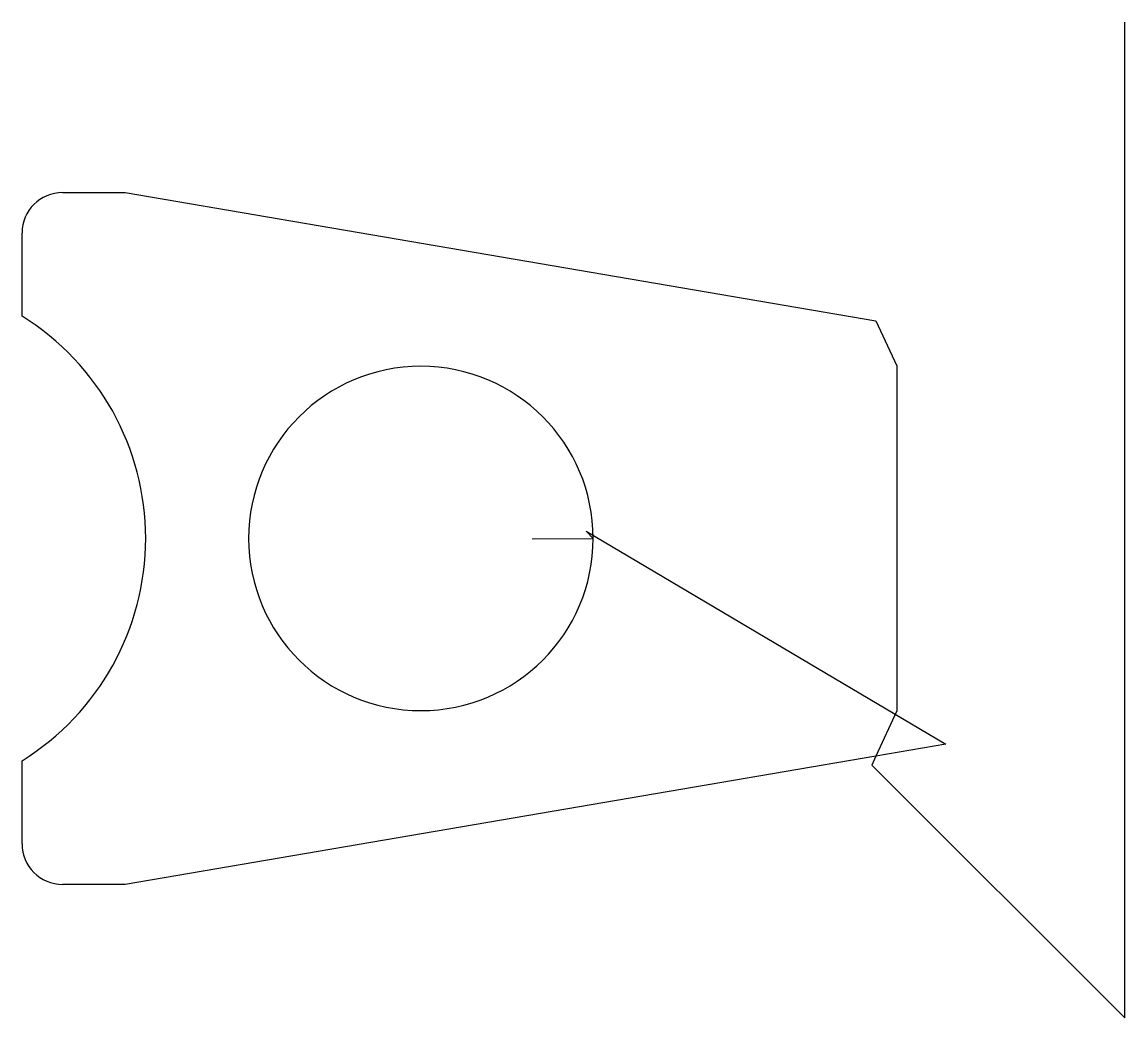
# Model space of a CAD drawing. Header units: metres. Extents: x 22 to 567, y 1978 to 2470.
import ezdxf

# ---------------------------------------------------------------- set-up
doc = ezdxf.new("R2010")
doc.units = ezdxf.units.M

msp = doc.modelspace()

# ---------------------------------------------------------------- linework, layer by layer
at = {"layer": 'TOOL_0'}
for p, q in [((566.551, 2468.999), (566.551, 2469.999)), ((566.551, 1978.233), (566.551, 2468.999)), ((42.345, 2385.806), (73.213, 2385.806)), ((73.213, 2385.806), (443.695, 2322.434)), ((22.346, 2324.739), (22.345, 2365.806)), ((443.695, 2322.434), (453.945, 2300.181)), ((453.945, 2300.181), (453.945, 2129.83)), ((274.111, 2214.871), (304.145, 2215.006)), ((304.145, 2215.006), (300.622, 2218.671)), ((300.622, 2218.671), (478.194, 2113.479)), ((453.945, 2129.83), (443.695, 2107.577)), ((478.194, 2113.479), (443.695, 2107.578)), ((443.695, 2107.578), (73.213, 2044.206)), ((443.695, 2107.577), (441.603, 2103.036)), ((22.345, 2064.206), (22.345, 2105.273)), ((441.603, 2103.036), (566.551, 1978.233)), ((73.213, 2044.206), (42.345, 2044.206))]:
    msp.add_line(p, q, dxfattribs=at)
for centre, radius, start, end in [((42.345, 2365.806), 20, 90, 180), ((-45.855, 2215.006), 129.2, 301.86131, 58.13832), ((219.145, 2215.006), 85, 0, 180), ((219.145, 2215.006), 85, 180, 0), ((42.345, 2064.206), 20, 180, 270)]:
    msp.add_arc(centre, radius, start, end, dxfattribs=at)

doc.saveas('drawing.dxf')
